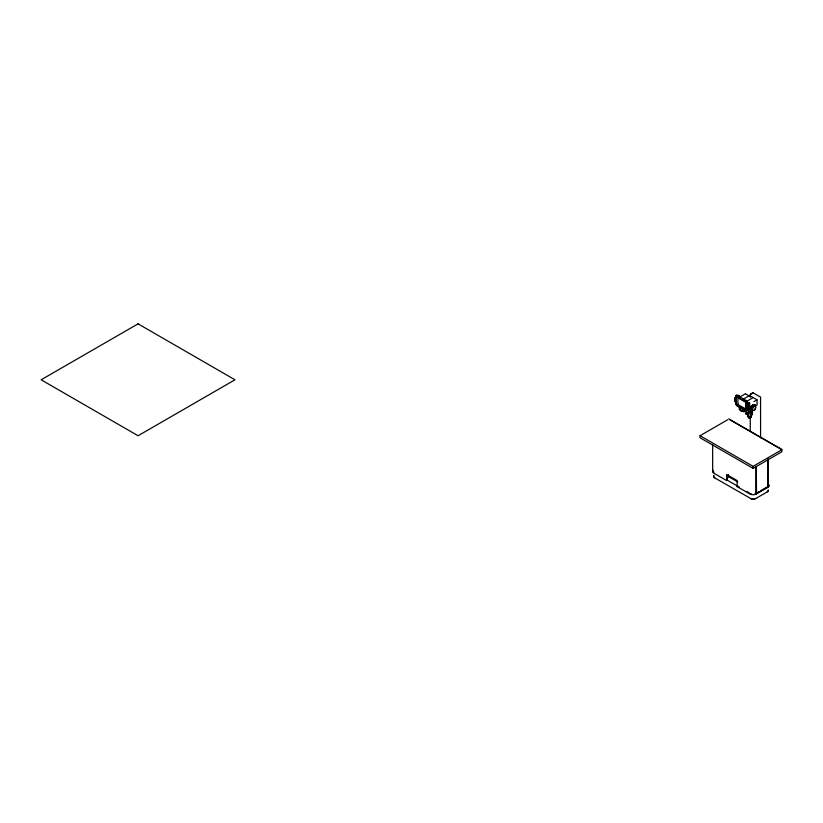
<?xml version="1.0" encoding="UTF-8"?>
<svg xmlns="http://www.w3.org/2000/svg" width="823" height="823" viewBox="0 0 823 823"><rect width="100%" height="100%" fill="white"/><g stroke="black" fill="none" stroke-linecap="round" stroke-linejoin="round"><path stroke-width="1.23" d="M748.086 416.469L747.963 415.45L749.588 417.981L750.751 417.179L750.309 417.755M748.189 416.86L748.611 413.609M748.128 415.399C749.434 419.195 750.339 417.055 750.031 417.889M749.136 417.456L748.693 417.117M748.097 416.304L748.488 416.695L748.076 413.99M748.508 414.092L748.158 413.496L748.344 414M748.333 415.81L747.922 414.967L748.117 415.574M748.971 408.167L748.477 407.951L749.146 408.105M748.035 414.257L747.994 415.317L748.292 414.874M750.082 417.652L748.786 417.734L750.144 417.343M749.588 417.93L748.652 417.354A5.422 3.138 -60 0 1 748.158 414L748.591 413.393M750.309 417.343L750.597 417.559M734.6 399.968L734.6 397.993M753.148 410.677L752.201 409.854L752.644 407.683L754.3 406.223L755.493 406.624L755.658 408.023L755.658 407.004M752.376 410.235L752.798 407.776L754.3 406.223M736.616 395.307C734.569 396.254 736.575 405.163 736.112 403.661M736.348 395.472L736.235 396.233M746.873 410.821L747.202 410.06M753.261 392.941L760.575 397.087L760.586 437.743M748.2 416.695C748.755 417.827 748.21 416.387 749.609 417.59M749.331 417.59L748.796 417.086L749.074 417.703A1.913 1.101 -60 0 0 751.348 415.78L751.306 415.204M748.93 417.323L748.333 417.055M749.146 417.6L748.446 416.973L749.28 417.909M748.251 403.249L749.259 402.869M749.465 402.838C746.564 401.974 751.378 403.63 748.477 403.64M713.119 470.128A4.691 2.706 0 0 0 713.973 473.266L726.616 480.57L728.242 476.455A6.214 3.59 -60 0 0 728.489 474.634M753.415 410.554L754.866 409.689L755.514 407.941M751.821 413.979L752.129 412.405M751.769 413.331L751.697 412.457M751.677 413.053L751.687 412.611M745.875 400.482C747.85 402.128 745.113 399.412 745.669 401.192M748.395 415.615L747.942 415.039M754.002 410.451L755.493 408.599M748.755 417.189L749.187 417.775A1.913 1.101 -60 0 0 751.461 415.841L751.584 415.738M751.965 414.216C751.029 414.648 752.304 414.483 751.677 414.247M751.636 414.463L751.564 414.257M751.955 414.267L751.996 413.928M748.529 413.804L748.272 413.053M751.399 416.428L751.666 415.492M748.868 417.426L748.796 417.456A5.422 3.138 -60 0 1 748.272 414.062A21.419 12.366 -60 0 0 748.827 409.052L748.714 407.91M767.067 491.989L767.941 491.331A3.745 2.16 0 0 0 768.301 490.014M737.254 395.513L736.534 395.359M739.908 396.933L745.412 393.754M750.257 394.176L753.261 392.448M750.391 394.495L752.376 393.343M743.508 399.011L749.012 395.832M736.256 404.69L736.616 405.101L736.174 404.144M737.922 404.505L737.964 397.684L745.792 402.21L745.792 409L737.922 404.505L738.416 404.216M746.687 410.924L737.254 405.852L745.885 410.955A1.883 1.09 60 0 0 747.212 410.183L746.605 401.182M747.119 401.089L752.613 397.91M737.922 397.715L746.245 401.953M746.965 401.593L747.109 410.111M747.109 402.622L747.202 402.57A1.883 1.09 60 0 0 745.885 400.369M749.712 405.153L749.887 405.78A1.955 1.132 0 0 1 749.249 406.151L747.346 405.585L747.346 403.908L748.899 403.013M753.961 401.614L757.067 399.824L757.067 404.957L755.082 406.099M728.653 418.845L781.583 449.245M746.245 408.743L745.751 409.031L745.751 402.241M729.898 419.761L781.85 449.759L781.85 451.796L753.107 468.39L700.044 437.754L700.044 435.717L727.686 419.761M745.967 410.77L747.047 410.523M744.342 409.401L746.348 410.564L748.313 409.432M750.576 411.13L746.348 413.568L745.463 413.146L746.276 414.031L751.564 410.975M745.463 413.65L746.348 414.164L751.636 411.109A3.611 2.088 -60 0 1 751.605 406.006A3.611 2.088 -60 0 1 755.442 406.346M700.044 435.717L753.107 466.353L781.85 449.759M726.616 480.57L726.616 474.49L737.151 480.57L737.151 486.65L737.82 486.27M756.851 492.936L758.919 491.743M760.997 490.549L767.211 486.959M756.203 466.497L756.203 493.821L767.705 487.185M755.689 498.553L767.211 491.907M751.79 412.549L751.955 412.724M748.477 402.869L748.436 403.507M748.477 406.12C747.037 406.974 750.411 407.334 749.414 406.192M754.804 493.954L755.812 493.533M755.812 498.491L754.722 498.964A3.549 2.047 0 0 1 751.502 498.964L714.693 477.865M749.259 403.64L748.673 403.681M751.039 417.096L750.463 417.21M746.173 401.562L745.556 401.079M748.22 414.154L748.138 413.928A21.419 12.366 -60 0 0 748.714 408.99M749.866 417.477L750.741 417.518L749.856 417.6M751.327 415.708L751.43 415.749A16.676 9.629 -60 0 0 751.862 411.5M750.401 493.533L751.409 493.954M750.401 498.491L751.409 498.913A3.745 2.16 0 0 0 754.804 498.913M746.07 400.616L745.515 400.935M740.885 409.463C741.605 404.186 739.373 413.763 740.299 408.578M750.514 396.048L757.067 399.824M745.895 394.032L749.455 396.089M745.967 400.441L737.254 395.39A1.883 1.09 60 0 0 735.916 396.151L735.916 403.661A1.883 1.09 60 0 0 737.254 405.965M747.346 403.908L749.249 404.474A1.955 1.132 0 0 0 749.887 404.103L749.712 403.476M740.33 407.087L742.336 408.249M767.612 487.134L767.921 487.309A4.691 2.706 0 0 0 769.238 484.973M728.242 476.455L737.727 481.928M756.203 493.821L756.43 466.631M727.275 480.179L739.404 487.185M747.099 491.629L749.3 492.895M737.151 486.65L749.794 493.944A4.691 2.706 0 0 0 756.43 493.944M737.346 405.801L736.534 405.153M714.837 477.947L713.963 477.289A3.745 2.16 0 0 1 713.963 475.324M746.101 400.791L746.266 401.14M744.157 410.996L743.879 412.025L743.19 410.574L745.062 411.346L744.301 410.029L744.023 411.068M767.921 458.75L767.921 487.309M767.828 458.987L767.828 487.257L756.512 493.79L756.296 466.682M753.107 466.353L753.107 468.39M750.257 394.721L750.257 397.314M750.257 411.202L750.257 431.55M746.348 410.564L746.348 414.164M741.266 411.14L740.813 410.368L740.885 410.924M739.332 406.511L739.332 409.864M712.656 444.461L712.656 471.774M713.963 472.33A3.745 2.16 0 0 1 713.603 471.692M768.116 490.179A3.549 2.047 0 0 1 767.766 491.434M714.127 477.391A3.549 2.047 0 0 1 713.788 476.136M737.871 395.534A3.611 2.088 -60 0 1 739.424 396.017M735.927 402.066A3.611 2.088 -60 0 1 735.927 396.953M737.675 395.842A3.199 1.852 -60 0 1 739.044 396.264M735.957 401.614A3.199 1.852 -60 0 1 735.957 397.098M737.789 395.914A3.199 1.852 -60 0 1 739.167 396.336M736.081 401.686A3.199 1.852 -60 0 1 736.081 397.159M737.747 395.472A3.611 2.088 -60 0 1 739.558 396.511M736.431 401.933A3.611 2.088 -60 0 1 734.528 400.184A3.611 2.088 -60 0 1 736.431 396.233M753.004 405.276A3.199 1.852 -60 0 1 754.958 405.451M751.872 410.811A3.199 1.852 -60 0 1 750.761 408.846A3.199 1.852 -60 0 1 752.417 405.708M752.88 405.214A3.199 1.852 -60 0 1 754.845 405.389M751.759 410.739A3.199 1.852 -60 0 1 750.638 408.774A3.199 1.852 -60 0 1 752.304 405.636M752.345 411.13A3.611 2.088 -60 0 1 750.483 408.836A3.611 2.088 -60 0 1 753.23 404.823A3.611 2.088 -60 0 1 755.565 406.418M742.068 410.883C742.613 411.747 743.642 410.615 742.099 410.8M745.268 400.914L745.864 401.665L745.268 400.914M138.069 323.84L41.15 379.794L138.069 435.748L234.977 379.794L138.069 323.84"/></g></svg>
